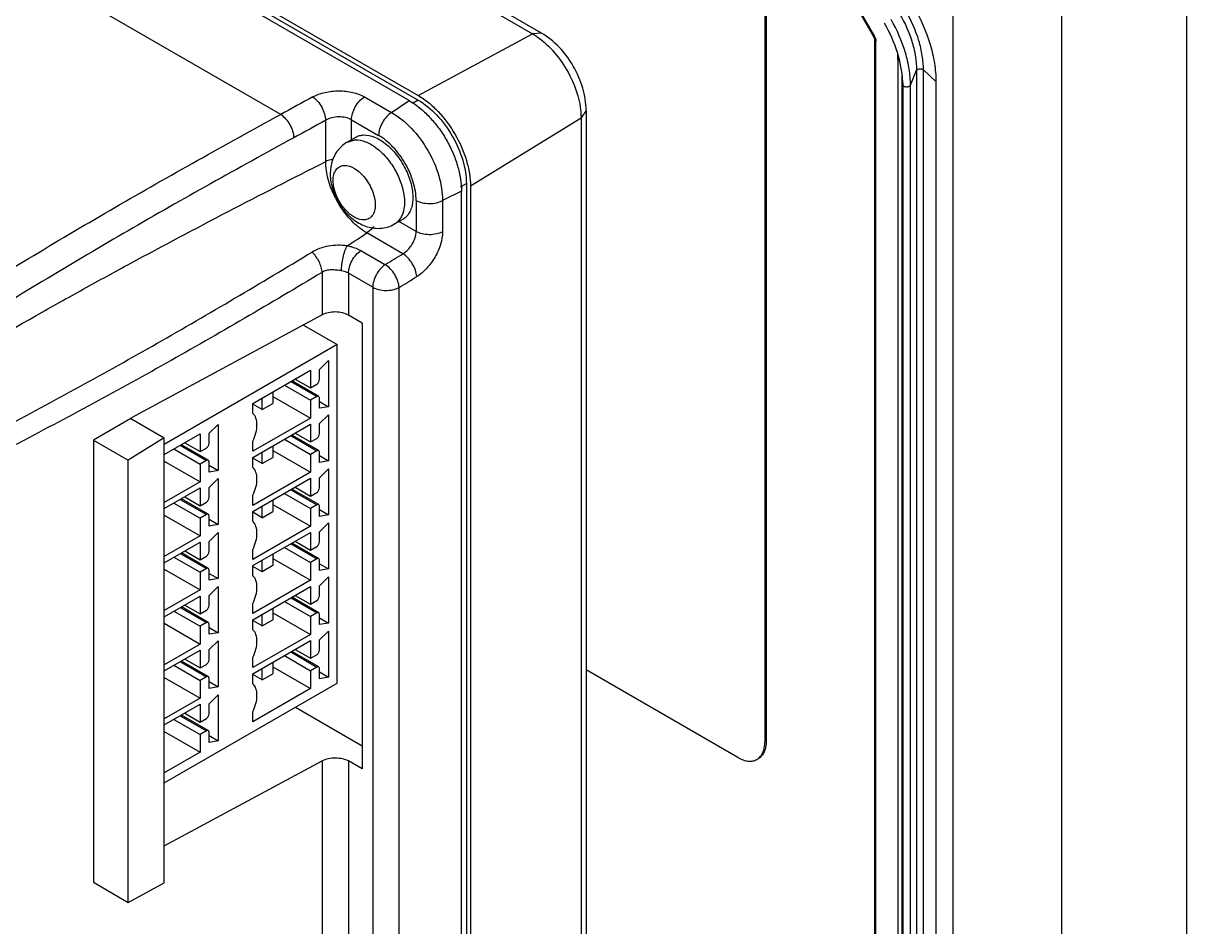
# Model space of a CAD drawing. Header units: millimetres. Extents: x 19 to 149, y 23 to 213.
# Drawn here: x 88 to 149.5, y 98.2 to 145.9 of the extents above; entities that cross this region are included whole.
import ezdxf

# ---------------------------------------------------------------- set-up
doc = ezdxf.new("R2010")
doc.units = ezdxf.units.MM
doc.header["$LTSCALE"] = 15.317897
doc.layers.get('0').update_dxf_attribs({"linetype": 'CONTINUOUS'})

msp = doc.modelspace()

# ---------------------------------------------------------------- linework, layer by layer
at = {"color": 7, "linetype": 'Continuous'}
for p, q in [((48.276, 183.815), (114.888, 145.357)), ((115.366, 145.394), (48.754, 183.852)), ((108.383, 141.821), (41.798, 180.263)), ((42.245, 180.55), (108.855, 142.094)), ((42.245, 180.305), (108.855, 141.849)), ((101.592, 141.094), (40.739, 176.227)), ((149.46, 31.95), (149.46, 158.107)), ((132.923, 145.199), (127.185, 155.139)), ((127.216, 155.157), (132.955, 145.218)), ((127.239, 153.688), (127.239, 107.971)), ((142.866, 27.988), (142.866, 154.067)), ((127.169, 153.647), (127.169, 107.93)), ((137.097, 150.976), (137.097, 24.825)), ((108.855, 142.094), (114.888, 145.357)), ((115.366, 145.394), (114.888, 145.357)), ((132.955, 145.218), (132.923, 145.199)), ((132.979, 97.731), (132.979, 145.021)), ((133.038, 97.649), (133.038, 144.939)), ((134.203, 143.996), (134.203, 96.96)), ((134.865, 142.646), (135.186, 143.428)), ((135.186, 143.428), (135.186, 96.392)), ((135.549, 96.412), (135.549, 143.448)), ((135.549, 143.448), (136.206, 142.839)), ((134.416, 96.671), (134.416, 143.129)), ((134.446, 142.884), (134.454, 142.671)), ((134.451, 142.85), (134.451, 142.843)), ((134.451, 142.843), (134.454, 142.671)), ((134.454, 142.671), (134.454, 95.635)), ((134.865, 95.61), (134.865, 142.646)), ((136.206, 142.839), (136.206, 95.803)), ((106.014, 142.018), (107.446, 141.192)), ((107.446, 141.192), (108.383, 141.821)), ((108.855, 141.849), (108.55, 141.673)), ((103.966, 138.602), (103.966, 140.781)), ((105.332, 139.762), (105.332, 140.808)), ((105.332, 140.808), (106.764, 139.982)), ((111.612, 137.317), (117.456, 140.911)), ((117.727, 141.306), (117.456, 140.911)), ((117.456, 140.911), (117.456, 93.619)), ((117.727, 141.306), (117.727, 93.776)), ((105.109, 139.634), (105.554, 139.89)), ((105.109, 139.634), (105.512, 139.749)), ((111.095, 137.264), (111.4, 137.44)), ((111.4, 137.44), (111.4, 39.296)), ((111.612, 137.317), (111.612, 39.174)), ((108.744, 136.552), (108.744, 134.906)), ((111.14, 137.045), (110.137, 136.541)), ((110.137, 136.541), (110.137, 134.894)), ((111.14, 38.93), (111.14, 137.045)), ((107.609, 135.304), (108.054, 135.56)), ((108.744, 134.906), (107.832, 135.432)), ((108.045, 133.732), (106.144, 134.83)), ((105.831, 133.897), (107.123, 133.151)), ((103.779, 132.747), (103.779, 130.497)), ((105.169, 132.7), (105.169, 130.483)), ((106.452, 131.959), (105.169, 132.7)), ((106.452, 131.959), (106.452, 40.388)), ((107.846, 40.376), (107.846, 131.948)), ((103.779, 130.497), (93.668, 125.035)), ((105.9, 130.061), (105.166, 130.485)), ((102.787, 129.961), (104.577, 128.928)), ((105.9, 130.061), (105.9, 106.506)), ((104.577, 128.928), (95.434, 123.649)), ((104.577, 111.046), (104.577, 128.928)), ((103.636, 127.613), (104.117, 128.083)), ((104.117, 128.083), (104.117, 125.649)), ((100.122, 125.825), (103.162, 127.58)), ((103.162, 127.58), (103.162, 126.641)), ((103.636, 127.078), (103.636, 127.613)), ((101.783, 126.784), (103.162, 125.988)), ((102.116, 126.976), (103.495, 126.18)), ((103.595, 126.19), (102.174, 127.01)), ((102.349, 127.111), (103.162, 126.641)), ((103.162, 126.641), (103.495, 126.833)), ((100.617, 125.498), (100.617, 126.111)), ((101.182, 126.437), (101.182, 125.825)), ((101.182, 126.192), (103.162, 125.049)), ((103.495, 126.18), (103.162, 125.988)), ((103.636, 125.564), (103.636, 126.098)), ((100.122, 125.294), (100.122, 125.825)), ((100.617, 125.498), (100.122, 125.784)), ((100.617, 125.498), (101.182, 125.825)), ((103.162, 125.988), (103.162, 125.049)), ((103.636, 125.927), (104.117, 125.649)), ((104.117, 125.649), (103.636, 125.564)), ((93.668, 125.019), (91.695, 123.877)), ((93.668, 125.019), (93.668, 125.035)), ((93.668, 125.019), (95.434, 123.999)), ((103.162, 125.049), (100.122, 123.294)), ((103.636, 124.755), (104.117, 125.225)), ((104.117, 125.225), (104.117, 122.792)), ((95.434, 123.119), (97.329, 124.212)), ((97.329, 124.212), (97.329, 123.273)), ((97.802, 124.245), (98.283, 124.715)), ((97.802, 123.71), (97.802, 124.245)), ((98.283, 124.715), (98.283, 122.281)), ((100.122, 122.967), (103.162, 124.723)), ((102.349, 124.253), (103.162, 123.784)), ((103.162, 124.723), (103.162, 123.784)), ((103.636, 124.22), (103.636, 124.755)), ((91.695, 123.877), (91.695, 100.516)), ((91.695, 123.877), (93.525, 122.82)), ((95.434, 123.999), (93.525, 122.82)), ((95.434, 100.484), (95.434, 123.999)), ((96.282, 123.608), (97.661, 122.812)), ((97.761, 122.822), (96.341, 123.642)), ((96.516, 123.743), (97.329, 123.273)), ((100.122, 123.294), (100.122, 123.825)), ((101.182, 123.58), (101.182, 122.967)), ((101.783, 123.927), (103.162, 123.13)), ((102.116, 124.118), (103.495, 123.322)), ((103.595, 123.332), (102.174, 124.152)), ((103.162, 123.784), (103.495, 123.976)), ((95.95, 123.416), (97.329, 122.62)), ((97.329, 123.273), (97.661, 123.465)), ((100.122, 122.436), (100.122, 122.967)), ((100.617, 122.641), (100.617, 123.253)), ((100.617, 122.641), (101.182, 122.967)), ((101.182, 123.335), (103.162, 122.191)), ((103.495, 123.322), (103.162, 123.13)), ((103.162, 123.13), (103.162, 122.191)), ((103.636, 122.706), (103.636, 123.241)), ((103.636, 123.069), (104.117, 122.792)), ((93.525, 99.459), (93.525, 122.82)), ((95.434, 122.775), (97.329, 121.681)), ((97.661, 122.812), (97.329, 122.62)), ((97.329, 122.62), (97.329, 121.681)), ((97.802, 122.196), (97.802, 122.73)), ((97.802, 122.559), (98.283, 122.281)), ((100.617, 122.641), (100.122, 122.926)), ((104.117, 122.792), (103.636, 122.706)), ((103.636, 121.898), (104.117, 122.367)), ((104.117, 122.367), (104.117, 119.934)), ((98.283, 122.281), (97.802, 122.196)), ((97.802, 121.387), (98.283, 121.857)), ((98.283, 121.857), (98.283, 119.424)), ((103.162, 122.191), (100.122, 120.436)), ((100.122, 120.109), (103.162, 121.865)), ((103.162, 121.865), (103.162, 120.926)), ((103.636, 121.363), (103.636, 121.898)), ((97.329, 121.681), (95.434, 120.587)), ((95.434, 120.261), (97.329, 121.355)), ((97.329, 121.355), (97.329, 120.416)), ((97.802, 120.852), (97.802, 121.387)), ((102.116, 121.261), (103.495, 120.465)), ((103.595, 120.474), (102.174, 121.294)), ((102.349, 121.395), (103.162, 120.926)), ((103.162, 120.926), (103.495, 121.118)), ((95.95, 120.559), (97.329, 119.762)), ((96.282, 120.75), (97.661, 119.954)), ((97.761, 119.964), (96.341, 120.784)), ((96.516, 120.885), (97.329, 120.416)), ((97.329, 120.416), (97.661, 120.608)), ((100.122, 120.436), (100.122, 120.967)), ((101.182, 120.722), (101.182, 120.109)), ((101.783, 121.069), (103.162, 120.273)), ((95.434, 119.917), (97.329, 118.823)), ((97.661, 119.954), (97.329, 119.762)), ((97.802, 119.338), (97.802, 119.873)), ((100.122, 119.579), (100.122, 120.109)), ((100.617, 119.783), (100.122, 120.069)), ((100.617, 119.783), (100.617, 120.395)), ((100.617, 119.783), (101.182, 120.109)), ((101.182, 120.477), (103.162, 119.334)), ((103.495, 120.465), (103.162, 120.273)), ((103.162, 120.273), (103.162, 119.334)), ((103.636, 119.848), (103.636, 120.383)), ((103.636, 120.211), (104.117, 119.934)), ((104.117, 119.934), (103.636, 119.848)), ((97.329, 119.762), (97.329, 118.823)), ((97.802, 119.701), (98.283, 119.424)), ((98.283, 119.424), (97.802, 119.338)), ((103.162, 119.334), (100.122, 117.578)), ((103.636, 119.04), (104.117, 119.509)), ((104.117, 119.509), (104.117, 117.076)), ((97.329, 118.823), (95.434, 117.73)), ((97.802, 118.53), (98.283, 118.999)), ((98.283, 118.999), (98.283, 116.566)), ((100.122, 117.252), (103.162, 119.007)), ((103.162, 119.007), (103.162, 118.068)), ((103.636, 118.505), (103.636, 119.04)), ((95.434, 117.403), (97.329, 118.497)), ((96.516, 118.027), (97.329, 117.558)), ((97.329, 118.497), (97.329, 117.558)), ((97.802, 117.995), (97.802, 118.53)), ((100.122, 117.578), (100.122, 118.109)), ((101.783, 118.211), (103.162, 117.415)), ((102.116, 118.403), (103.495, 117.607)), ((103.595, 117.617), (102.174, 118.437)), ((102.349, 118.538), (103.162, 118.068)), ((103.162, 118.068), (103.495, 118.26)), ((95.95, 117.701), (97.329, 116.905)), ((96.282, 117.893), (97.661, 117.097)), ((97.761, 117.106), (96.341, 117.926)), ((97.329, 117.558), (97.661, 117.75)), ((100.617, 116.925), (100.617, 117.537)), ((101.182, 117.864), (101.182, 117.252)), ((101.182, 117.619), (103.162, 116.476)), ((103.495, 117.607), (103.162, 117.415)), ((103.162, 117.415), (103.162, 116.476)), ((103.636, 116.99), (103.636, 117.525)), ((95.434, 117.06), (97.329, 115.966)), ((97.661, 117.097), (97.329, 116.905)), ((97.329, 116.905), (97.329, 115.966)), ((97.802, 116.48), (97.802, 117.015)), ((97.802, 116.843), (98.283, 116.566)), ((100.122, 116.721), (100.122, 117.252)), ((100.617, 116.925), (100.122, 117.211)), ((101.182, 117.252), (100.617, 116.925)), ((103.636, 117.354), (104.117, 117.076)), ((104.117, 117.076), (103.636, 116.99)), ((98.283, 116.566), (97.802, 116.48)), ((103.162, 116.476), (100.122, 114.721)), ((103.636, 116.182), (104.117, 116.652)), ((104.117, 116.652), (104.117, 114.218)), ((97.329, 115.966), (95.434, 114.872)), ((95.434, 114.545), (97.329, 115.639)), ((97.329, 115.639), (97.329, 114.7)), ((97.802, 115.672), (98.283, 116.141)), ((97.802, 115.137), (97.802, 115.672)), ((98.283, 116.141), (98.283, 113.708)), ((100.122, 114.394), (103.162, 116.149)), ((103.595, 114.759), (102.174, 115.579)), ((102.349, 115.68), (103.162, 115.21)), ((103.162, 116.149), (103.162, 115.21)), ((103.636, 115.647), (103.636, 116.182)), ((96.282, 115.035), (97.661, 114.239)), ((97.761, 114.249), (96.341, 115.069)), ((96.516, 115.17), (97.329, 114.7)), ((100.122, 114.721), (100.122, 115.251)), ((101.182, 115.006), (101.182, 114.394)), ((101.783, 115.353), (103.162, 114.557)), ((102.116, 115.545), (103.495, 114.749)), ((103.162, 115.21), (103.495, 115.402)), ((95.95, 114.843), (97.329, 114.047)), ((97.329, 114.7), (97.661, 114.892)), ((100.122, 113.863), (100.122, 114.394)), ((100.617, 114.067), (100.122, 114.353)), ((100.617, 114.067), (100.617, 114.68)), ((100.617, 114.067), (101.182, 114.394)), ((101.182, 114.761), (103.162, 113.618)), ((103.495, 114.749), (103.162, 114.557)), ((103.162, 114.557), (103.162, 113.618)), ((103.636, 114.133), (103.636, 114.667)), ((103.636, 114.496), (104.117, 114.218)), ((95.434, 114.202), (97.329, 113.108)), ((97.661, 114.239), (97.329, 114.047)), ((97.329, 114.047), (97.329, 113.108)), ((97.802, 113.622), (97.802, 114.157)), ((97.802, 113.986), (98.283, 113.708)), ((104.117, 114.218), (103.636, 114.133)), ((103.636, 113.324), (104.117, 113.794)), ((104.117, 113.794), (104.117, 111.361)), ((98.283, 113.708), (97.802, 113.622)), ((97.802, 112.814), (98.283, 113.283)), ((98.283, 113.283), (98.283, 110.85)), ((103.162, 113.618), (100.122, 111.863)), ((100.122, 111.536), (103.162, 113.292)), ((103.162, 113.292), (103.162, 112.353)), ((103.636, 112.789), (103.636, 113.324)), ((97.329, 113.108), (95.434, 112.014)), ((95.434, 111.688), (97.329, 112.781)), ((97.329, 112.781), (97.329, 111.842)), ((97.802, 112.279), (97.802, 112.814)), ((101.783, 112.496), (103.162, 111.699)), ((102.116, 112.687), (103.495, 111.891)), ((103.595, 111.901), (102.174, 112.721)), ((102.349, 112.822), (103.162, 112.353)), ((103.162, 112.353), (103.495, 112.545)), ((95.95, 111.985), (97.329, 111.189)), ((96.282, 112.177), (97.661, 111.381)), ((97.761, 111.391), (96.341, 112.211)), ((96.516, 112.312), (97.329, 111.842)), ((97.329, 111.842), (97.661, 112.034)), ((100.122, 111.863), (100.122, 112.393)), ((101.182, 112.149), (101.182, 111.536)), ((101.182, 111.904), (103.162, 110.76)), ((103.495, 111.891), (103.162, 111.699)), ((95.434, 111.344), (97.329, 110.25)), ((97.661, 111.381), (97.329, 111.189)), ((97.802, 110.765), (97.802, 111.299)), ((100.122, 111.005), (100.122, 111.536)), ((100.617, 111.21), (100.122, 111.495)), ((100.617, 111.21), (100.617, 111.822)), ((100.617, 111.21), (101.182, 111.536)), ((103.162, 111.699), (103.162, 110.76)), ((103.636, 111.275), (103.636, 111.81)), ((103.636, 111.638), (104.117, 111.361)), ((104.117, 111.361), (103.636, 111.275)), ((125.748, 107.11), (117.727, 111.741)), ((95.434, 105.768), (104.577, 111.046)), ((97.329, 111.189), (97.329, 110.25)), ((97.802, 111.128), (98.283, 110.85)), ((98.283, 110.85), (97.802, 110.765)), ((103.162, 110.76), (100.122, 109.005)), ((97.329, 110.25), (95.434, 109.156)), ((97.802, 109.956), (98.283, 110.426)), ((98.283, 110.426), (98.283, 107.993)), ((95.434, 108.83), (97.329, 109.924)), ((96.516, 109.454), (97.329, 108.985)), ((97.329, 109.924), (97.329, 108.985)), ((97.802, 109.421), (97.802, 109.956)), ((100.122, 109.005), (100.122, 109.536)), ((102.367, 109.771), (105.9, 107.731)), ((95.95, 109.128), (97.329, 108.331)), ((96.282, 109.319), (97.661, 108.523)), ((97.761, 108.533), (96.341, 109.353)), ((97.329, 108.985), (97.661, 109.176)), ((95.434, 108.486), (97.329, 107.392)), ((97.661, 108.523), (97.329, 108.331)), ((97.329, 108.331), (97.329, 107.392)), ((97.802, 107.907), (97.802, 108.442)), ((97.802, 108.27), (98.283, 107.993)), ((98.283, 107.993), (97.802, 107.907)), ((127.239, 107.971), (127.169, 107.93)), ((97.329, 107.392), (95.434, 106.299)), ((95.434, 102.441), (103.779, 106.942)), ((103.779, 106.942), (103.779, 92.692)), ((105.9, 106.506), (105.169, 106.928)), ((105.169, 106.928), (105.169, 92.679)), ((91.695, 100.516), (93.525, 99.459)), ((93.525, 99.459), (95.434, 100.484))]:
    msp.add_line(p, q, dxfattribs=at)
for centre, radius, start, end in [((340.015, -293.66), 495.84, 118.51815, 118.74074), ((340.743, -294.91), 495.874, 118.52193, 118.74411), ((105.567, 138.715), 1.036, 91.97268, 93.05935), ((109.205, 139.112), 5.313, 206.93605, 211.26522), ((106.772, 137.651), 2.378, 220.25939, 224.51873), ((-165.246, 549.821), 495.853, 303.04052, 303.18326), ((-145.97, 543.828), 482.393, 301.64428, 301.77424), ((-145.238, 542.572), 482.352, 301.64714, 301.7774)]:
    msp.add_arc(centre, radius, start, end, dxfattribs=at)
for points, knots in [([(134.308, 146.382), (134.58, 145.911), (134.907, 145.17), (135.143, 144.158), (135.186, 143.665), (135.186, 143.428)], [0, 0, 0, 0, 0.524929, 0.771543, 1, 1, 1, 1]), ([(135.549, 143.448), (135.549, 143.698), (135.503, 144.218), (135.255, 145.285), (134.91, 146.067), (134.623, 146.564)], [0, 0, 0, 0, 0.228457, 0.475071, 1, 1, 1, 1]), ([(135.03, 146.798), (135.394, 146.167), (135.833, 145.174), (136.148, 143.817), (136.206, 143.157), (136.206, 142.839)], [0, 0, 0, 0, 0.524928, 0.771543, 1, 1, 1, 1]), ([(134.451, 142.85), (134.43, 143.361), (134.216, 144.431), (133.772, 145.421), (133.49, 145.909)], [0, 0, 0, 0, 0.475855, 1, 1, 1, 1]), ([(134.865, 142.646), (134.865, 142.924), (134.814, 143.502), (134.539, 144.688), (134.155, 145.557), (133.836, 146.109)], [0, 0, 0, 0, 0.228457, 0.475071, 1, 1, 1, 1]), ([(114.888, 145.357), (114.91, 145.345), (114.996, 145.294), (115.08, 145.239), (115.143, 145.196)], [0, 0, 0, 0, 0.245303, 1, 1, 1, 1]), ([(115.143, 145.196), (115.477, 144.964), (116.102, 144.376), (116.828, 143.31), (117.318, 142.131), (117.456, 141.303), (117.456, 140.911)], [0, 0, 0, 0, 0.24318, 0.505959, 0.765533, 1, 1, 1, 1]), ([(117.726, 141.306), (117.726, 141.702), (117.589, 142.52), (117.088, 143.663), (116.349, 144.668), (115.709, 145.196), (115.366, 145.394)], [0, 0, 0, 0, 0.242405, 0.500012, 0.757613, 1, 1, 1, 1]), ([(132.979, 145.021), (132.979, 145.048), (132.966, 145.111), (132.941, 145.169), (132.923, 145.199)], [0, 0, 0, 0, 0.4362, 1, 1, 1, 1]), ([(132.955, 145.218), (132.964, 145.202), (132.996, 145.142), (133.019, 145.076), (133.029, 145.026)], [0, 0, 0, 0, 0.25762, 1, 1, 1, 1]), ([(132.986, 144.991), (132.988, 144.986), (133.001, 144.965), (133.021, 144.949), (133.038, 144.939)], [0, 0, 0, 0, 0.225566, 1, 1, 1, 1]), ([(133.029, 145.026), (133.03, 145.018), (133.035, 144.99), (133.038, 144.961), (133.038, 144.939)], [0, 0, 0, 0, 0.260316, 1, 1, 1, 1]), ([(134.203, 143.996), (134.203, 144.019), (134.202, 144.114), (134.196, 144.209), (134.189, 144.281)], [0, 0, 0, 0, 0.244431, 1, 1, 1, 1]), ([(134.203, 143.996), (134.21, 143.992), (134.236, 143.976), (134.261, 143.958), (134.279, 143.944)], [0, 0, 0, 0, 0.257764, 1, 1, 1, 1]), ([(135.188, 143.428), (135.19, 143.432), (135.203, 143.448), (135.22, 143.461), (135.234, 143.469)], [0, 0, 0, 0, 0.228534, 1, 1, 1, 1]), ([(135.234, 143.469), (135.283, 143.497), (135.374, 143.511), (135.482, 143.491), (135.531, 143.465), (135.549, 143.448)], [0, 0, 0, 0, 0.513773, 0.77723, 1, 1, 1, 1]), ([(134.454, 142.671), (134.455, 142.645), (134.496, 142.589), (134.555, 142.568), (134.59, 142.561)], [0, 0, 0, 0, 0.421945, 1, 1, 1, 1]), ([(134.81, 142.589), (134.817, 142.592), (134.839, 142.607), (134.858, 142.628), (134.865, 142.646)], [0, 0, 0, 0, 0.281656, 1, 1, 1, 1]), ([(103.282, 142.017), (103.484, 142.127), (103.94, 142.288), (104.663, 142.367), (105.378, 142.291), (105.823, 142.129), (106.014, 142.018)], [0, 0, 0, 0, 0.24311, 0.505933, 0.76554, 1, 1, 1, 1]), ([(103.282, 142.017), (103.377, 141.955), (103.556, 141.787), (103.766, 141.481), (103.914, 141.138), (103.962, 140.896), (103.966, 140.781)], [0, 0, 0, 0, 0.234352, 0.498, 0.762726, 1, 1, 1, 1]), ([(105.332, 140.808), (105.332, 140.922), (105.373, 141.16), (105.519, 141.497), (105.733, 141.797), (105.917, 141.958), (106.014, 142.018)], [0, 0, 0, 0, 0.236203, 0.497843, 0.76065, 1, 1, 1, 1]), ([(108.855, 142.094), (109.043, 141.985), (109.416, 141.723), (110.114, 141.07), (110.852, 140.062), (111.355, 138.92), (111.572, 137.989), (111.612, 137.535), (111.612, 137.317)], [0, 0, 0, 0, 0.114226, 0.237558, 0.499999, 0.76244, 0.885773, 1, 1, 1, 1]), ([(134.59, 142.561), (134.609, 142.557), (134.683, 142.548), (134.762, 142.561), (134.81, 142.589)], [0, 0, 0, 0, 0.260176, 1, 1, 1, 1]), ([(108.383, 141.821), (108.571, 141.712), (108.944, 141.451), (109.457, 140.971), (109.93, 140.403), (110.345, 139.77), (110.686, 139.094), (110.941, 138.401), (111.1, 137.717), (111.14, 137.263), (111.14, 137.045)], [0, 0, 0, 0, 0.114175, 0.237326, 0.366978, 0.499995, 0.633014, 0.762668, 0.885821, 1, 1, 1, 1]), ([(108.855, 141.849), (109.216, 141.64), (109.9, 141.065), (110.698, 139.974), (111.244, 138.737), (111.4, 137.857), (111.4, 137.44)], [0, 0, 0, 0, 0.23724, 0.499999, 0.762759, 1, 1, 1, 1]), ([(84.279, 131.042), (85.696, 131.914), (88.526, 133.652), (92.826, 136.191), (97.183, 138.666), (100.117, 140.287), (101.592, 141.094)], [0, 0, 0, 0, 0.249268, 0.497683, 0.7481, 1, 1, 1, 1]), ([(101.592, 141.094), (101.687, 141.032), (101.866, 140.865), (102.078, 140.559), (102.227, 140.217), (102.275, 139.975), (102.279, 139.86)], [0, 0, 0, 0, 0.234695, 0.498306, 0.76283, 1, 1, 1, 1]), ([(105.332, 140.808), (105.236, 140.863), (105.013, 140.943), (104.655, 140.975), (104.293, 140.927), (104.066, 140.839), (103.966, 140.781)], [0, 0, 0, 0, 0.233365, 0.491976, 0.754931, 1, 1, 1, 1]), ([(107.446, 141.192), (107.349, 141.131), (107.165, 140.97), (106.951, 140.67), (106.805, 140.333), (106.764, 140.095), (106.764, 139.982)], [0, 0, 0, 0, 0.23935, 0.502158, 0.763797, 1, 1, 1, 1]), ([(107.446, 141.192), (107.831, 140.974), (108.559, 140.371), (109.406, 139.221), (109.981, 137.914), (110.141, 136.982), (110.137, 136.541)], [0, 0, 0, 0, 0.237596, 0.500098, 0.762544, 1, 1, 1, 1]), ([(102.278, 139.86), (100.806, 139.055), (97.879, 137.437), (93.534, 134.968), (89.246, 132.436), (86.423, 130.702), (85.009, 129.831)], [0, 0, 0, 0, 0.252011, 0.502357, 0.750577, 1, 1, 1, 1]), ([(105.109, 139.634), (104.997, 139.569), (104.787, 139.414), (104.534, 139.117), (104.35, 138.774), (104.201, 138.277), (104.191, 137.611), (104.41, 136.836), (104.813, 136.13), (105.367, 135.545), (105.943, 135.212), (106.445, 135.082), (106.703, 135.068), (106.832, 135.075)], [0, 0, 0, 0, 0.061894, 0.123398, 0.184894, 0.246196, 0.369562, 0.49682, 0.62654, 0.753955, 0.877407, 0.938546, 1, 1, 1, 1]), ([(105.531, 139.75), (105.711, 139.756), (106.108, 139.669), (106.662, 139.338), (107.185, 138.835), (107.629, 138.203), (107.954, 137.503), (108.13, 136.798), (108.14, 136.152), (108.017, 135.765), (107.922, 135.612)], [0, 0, 0, 0, 0.099755, 0.218786, 0.354623, 0.499929, 0.645249, 0.781121, 0.900214, 1, 1, 1, 1]), ([(105.554, 139.89), (105.614, 139.925), (105.745, 139.98), (105.885, 140.002), (105.956, 140.006)], [0, 0, 0, 0, 0.490481, 1, 1, 1, 1]), ([(105.956, 140.006), (106.158, 140.017), (106.483, 139.94), (106.88, 139.731), (107.308, 139.419), (107.792, 138.897), (108.241, 138.154), (108.523, 137.361), (108.596, 136.704), (108.53, 136.24), (108.427, 135.952), (108.27, 135.718), (108.129, 135.604), (108.054, 135.56)], [0, 0, 0, 0, 0.103407, 0.163747, 0.229479, 0.373216, 0.524462, 0.670663, 0.800621, 0.85754, 0.908922, 0.955749, 1, 1, 1, 1]), ([(108.744, 136.552), (108.744, 136.877), (108.622, 137.561), (108.197, 138.523), (107.577, 139.372), (107.045, 139.819), (106.764, 139.981)], [0, 0, 0, 0, 0.237178, 0.500027, 0.762872, 1, 1, 1, 1]), ([(82.926, 127.163), (84.839, 128.268), (87.573, 129.854), (91.163, 131.867), (94.527, 133.708), (98.792, 135.962), (102.234, 137.726), (103.966, 138.602)], [0, 0, 0, 0, 0.276779, 0.395751, 0.515562, 0.757011, 1, 1, 1, 1]), ([(104.349, 138.722), (104.314, 138.716), (104.183, 138.69), (104.054, 138.646), (103.966, 138.602)], [0, 0, 0, 0, 0.263241, 1, 1, 1, 1]), ([(104.468, 136.705), (104.312, 137.013), (104.069, 137.63), (103.966, 138.289), (103.966, 138.602)], [0, 0, 0, 0, 0.525125, 1, 1, 1, 1]), ([(104.36, 137.599), (104.36, 137.705), (104.38, 137.905), (104.494, 138.167), (104.69, 138.345), (104.856, 138.387), (104.939, 138.392)], [0, 0, 0, 0, 0.293716, 0.546039, 0.772001, 1, 1, 1, 1]), ([(104.939, 138.392), (105.131, 138.402), (105.443, 138.285), (105.791, 138.018), (106.142, 137.637), (106.407, 137.172), (106.556, 136.678), (106.585, 136.432), (106.585, 136.314)], [0, 0, 0, 0, 0.201479, 0.325497, 0.460769, 0.74223, 0.876935, 1, 1, 1, 1]), ([(104.958, 136.114), (104.775, 136.33), (104.555, 136.696), (104.392, 137.215), (104.36, 137.475), (104.36, 137.599)], [0, 0, 0, 0, 0.520623, 0.7714, 1, 1, 1, 1]), ([(108.744, 136.552), (108.842, 136.495), (109.071, 136.412), (109.437, 136.37), (109.805, 136.406), (110.036, 136.486), (110.137, 136.541)], [0, 0, 0, 0, 0.236376, 0.498214, 0.761019, 1, 1, 1, 1]), ([(106.144, 134.829), (105.85, 134.999), (105.292, 135.46), (104.858, 136.034), (104.663, 136.354)], [0, 0, 0, 0, 0.474557, 1, 1, 1, 1]), ([(106.006, 135.521), (105.849, 135.513), (105.595, 135.589), (105.297, 135.779), (105.149, 135.911), (105.077, 135.984)], [0, 0, 0, 0, 0.443326, 0.70912, 1, 1, 1, 1]), ([(106.585, 136.314), (106.585, 136.208), (106.564, 136.009), (106.45, 135.746), (106.254, 135.568), (106.088, 135.526), (106.006, 135.521)], [0, 0, 0, 0, 0.293715, 0.546036, 0.772004, 1, 1, 1, 1]), ([(106.832, 135.075), (106.968, 135.082), (107.238, 135.128), (107.491, 135.236), (107.609, 135.304)], [0, 0, 0, 0, 0.499362, 1, 1, 1, 1]), ([(107.922, 135.612), (107.882, 135.548), (107.79, 135.431), (107.672, 135.34), (107.609, 135.304)], [0, 0, 0, 0, 0.510271, 1, 1, 1, 1]), ([(106.489, 135.164), (106.463, 135.13), (106.363, 135.005), (106.242, 134.894), (106.144, 134.83)], [0, 0, 0, 0, 0.264053, 1, 1, 1, 1]), ([(108.045, 133.732), (108.145, 133.79), (108.332, 133.944), (108.552, 134.235), (108.702, 134.562), (108.744, 134.795), (108.744, 134.906)], [0, 0, 0, 0, 0.244391, 0.507323, 0.766289, 1, 1, 1, 1]), ([(110.137, 134.894), (110.036, 134.839), (109.805, 134.759), (109.437, 134.723), (109.071, 134.765), (108.842, 134.849), (108.744, 134.906)], [0, 0, 0, 0, 0.238981, 0.501786, 0.763624, 1, 1, 1, 1]), ([(110.137, 134.894), (110.137, 134.673), (110.055, 134.206), (109.766, 133.548), (109.339, 132.96), (108.973, 132.645), (108.779, 132.524)], [0, 0, 0, 0, 0.234582, 0.494415, 0.757264, 1, 1, 1, 1]), ([(105.109, 134.155), (104.941, 134.174), (104.605, 134.189), (104.112, 134.143), (103.652, 134.026), (103.372, 133.896), (103.245, 133.819)], [0, 0, 0, 0, 0.263464, 0.522482, 0.768564, 1, 1, 1, 1]), ([(104.808, 132.824), (104.804, 132.938), (104.818, 133.178), (104.878, 133.532), (104.972, 133.865), (105.058, 134.069), (105.109, 134.155)], [0, 0, 0, 0, 0.248403, 0.520835, 0.782347, 1, 1, 1, 1]), ([(105.109, 134.155), (105.176, 134.142), (105.425, 134.085), (105.668, 133.991), (105.831, 133.897)], [0, 0, 0, 0, 0.264623, 1, 1, 1, 1]), ([(86.819, 124.469), (88.207, 125.211), (90.97, 126.695), (95.083, 128.997), (99.171, 131.372), (101.886, 132.997), (103.245, 133.819)], [0, 0, 0, 0, 0.249791, 0.497738, 0.747976, 1, 1, 1, 1]), ([(103.779, 132.747), (103.775, 132.84), (103.737, 133.035), (103.624, 133.319), (103.46, 133.588), (103.321, 133.748), (103.246, 133.819)], [0, 0, 0, 0, 0.228421, 0.48316, 0.746834, 1, 1, 1, 1]), ([(105.169, 132.7), (105.169, 132.811), (105.209, 133.045), (105.35, 133.376), (105.558, 133.674), (105.736, 133.835), (105.831, 133.897)], [0, 0, 0, 0, 0.235414, 0.496143, 0.758954, 1, 1, 1, 1]), ([(108.779, 132.524), (108.772, 132.637), (108.716, 132.876), (108.554, 133.211), (108.33, 133.51), (108.144, 133.671), (108.045, 133.732)], [0, 0, 0, 0, 0.234147, 0.497612, 0.762365, 1, 1, 1, 1]), ([(104.808, 132.824), (104.719, 132.843), (104.583, 132.862), (104.401, 132.876), (104.265, 132.88), (104.132, 132.873), (103.966, 132.84), (103.849, 132.79), (103.779, 132.747)], [0, 0, 0, 0, 0.258209, 0.389339, 0.518496, 0.644386, 0.766968, 1, 1, 1, 1]), ([(105.169, 132.7), (105.143, 132.715), (105.029, 132.773), (104.904, 132.808), (104.808, 132.824)], [0, 0, 0, 0, 0.235508, 1, 1, 1, 1]), ([(107.114, 133.156), (107.019, 133.094), (106.841, 132.933), (106.633, 132.636), (106.492, 132.304), (106.452, 132.07), (106.452, 131.959)], [0, 0, 0, 0, 0.241047, 0.50386, 0.764587, 1, 1, 1, 1]), ([(107.846, 131.948), (107.839, 132.061), (107.784, 132.3), (107.623, 132.635), (107.4, 132.935), (107.213, 133.096), (107.114, 133.156)], [0, 0, 0, 0, 0.234384, 0.497793, 0.762396, 1, 1, 1, 1]), ([(103.779, 132.747), (102.412, 131.929), (99.678, 130.309), (95.561, 127.944), (91.415, 125.657), (88.628, 124.188), (87.228, 123.454)], [0, 0, 0, 0, 0.251823, 0.502101, 0.750257, 1, 1, 1, 1]), ([(106.452, 131.959), (106.551, 131.902), (106.779, 131.819), (107.145, 131.777), (107.513, 131.813), (107.745, 131.893), (107.846, 131.948)], [0, 0, 0, 0, 0.236377, 0.498212, 0.761017, 1, 1, 1, 1]), ([(105.166, 130.485), (105.068, 130.542), (104.84, 130.624), (104.476, 130.666), (104.11, 130.63), (103.88, 130.551), (103.779, 130.497)], [0, 0, 0, 0, 0.23653, 0.498185, 0.760823, 1, 1, 1, 1]), ([(103.495, 126.833), (103.537, 126.858), (103.603, 126.934), (103.636, 127.03), (103.636, 127.078)], [0, 0, 0, 0, 0.499996, 1, 1, 1, 1]), ([(103.595, 126.19), (103.581, 126.198), (103.544, 126.203), (103.511, 126.19), (103.495, 126.18)], [0, 0, 0, 0, 0.449963, 1, 1, 1, 1]), ([(103.636, 126.098), (103.636, 126.118), (103.631, 126.153), (103.608, 126.182), (103.595, 126.19)], [0, 0, 0, 0, 0.55004, 1, 1, 1, 1]), ([(100.122, 123.825), (100.188, 123.965), (100.291, 124.245), (100.351, 124.66), (100.308, 125.024), (100.194, 125.225), (100.122, 125.294)], [0, 0, 0, 0, 0.300819, 0.57332, 0.805661, 1, 1, 1, 1]), ([(103.495, 123.976), (103.537, 124), (103.603, 124.076), (103.636, 124.172), (103.636, 124.22)], [0, 0, 0, 0, 0.499996, 1, 1, 1, 1]), ([(97.661, 123.465), (97.703, 123.49), (97.769, 123.566), (97.802, 123.662), (97.802, 123.71)], [0, 0, 0, 0, 0.499996, 1, 1, 1, 1]), ([(103.595, 123.332), (103.581, 123.34), (103.544, 123.345), (103.511, 123.332), (103.495, 123.322)], [0, 0, 0, 0, 0.449963, 1, 1, 1, 1]), ([(103.636, 123.241), (103.636, 123.26), (103.631, 123.295), (103.608, 123.324), (103.595, 123.332)], [0, 0, 0, 0, 0.55004, 1, 1, 1, 1]), ([(97.761, 122.822), (97.748, 122.83), (97.711, 122.835), (97.678, 122.822), (97.661, 122.812)], [0, 0, 0, 0, 0.449963, 1, 1, 1, 1]), ([(97.802, 122.73), (97.802, 122.75), (97.798, 122.785), (97.775, 122.814), (97.761, 122.822)], [0, 0, 0, 0, 0.55004, 1, 1, 1, 1]), ([(100.122, 120.967), (100.188, 121.107), (100.291, 121.387), (100.351, 121.803), (100.308, 122.167), (100.194, 122.367), (100.122, 122.436)], [0, 0, 0, 0, 0.300819, 0.57332, 0.805661, 1, 1, 1, 1]), ([(103.495, 121.118), (103.537, 121.142), (103.603, 121.219), (103.636, 121.314), (103.636, 121.363)], [0, 0, 0, 0, 0.499996, 1, 1, 1, 1]), ([(97.661, 120.608), (97.703, 120.632), (97.769, 120.708), (97.802, 120.804), (97.802, 120.852)], [0, 0, 0, 0, 0.499996, 1, 1, 1, 1]), ([(97.761, 119.964), (97.748, 119.972), (97.711, 119.977), (97.678, 119.964), (97.661, 119.954)], [0, 0, 0, 0, 0.449963, 1, 1, 1, 1]), ([(97.802, 119.873), (97.802, 119.892), (97.798, 119.927), (97.775, 119.956), (97.761, 119.964)], [0, 0, 0, 0, 0.55004, 1, 1, 1, 1]), ([(103.595, 120.475), (103.581, 120.482), (103.544, 120.488), (103.511, 120.474), (103.495, 120.465)], [0, 0, 0, 0, 0.449963, 1, 1, 1, 1]), ([(103.636, 120.383), (103.636, 120.402), (103.631, 120.437), (103.608, 120.467), (103.595, 120.475)], [0, 0, 0, 0, 0.55004, 1, 1, 1, 1]), ([(100.122, 118.109), (100.188, 118.249), (100.291, 118.53), (100.351, 118.945), (100.308, 119.309), (100.194, 119.509), (100.122, 119.579)], [0, 0, 0, 0, 0.300819, 0.57332, 0.805661, 1, 1, 1, 1]), ([(103.495, 118.26), (103.537, 118.284), (103.603, 118.361), (103.636, 118.457), (103.636, 118.505)], [0, 0, 0, 0, 0.499996, 1, 1, 1, 1]), ([(97.661, 117.75), (97.703, 117.774), (97.769, 117.851), (97.802, 117.946), (97.802, 117.995)], [0, 0, 0, 0, 0.499996, 1, 1, 1, 1]), ([(103.595, 117.617), (103.581, 117.625), (103.544, 117.63), (103.511, 117.616), (103.495, 117.607)], [0, 0, 0, 0, 0.449963, 1, 1, 1, 1]), ([(103.636, 117.525), (103.636, 117.544), (103.631, 117.58), (103.608, 117.609), (103.595, 117.617)], [0, 0, 0, 0, 0.55004, 1, 1, 1, 1]), ([(97.761, 117.106), (97.748, 117.114), (97.711, 117.12), (97.678, 117.106), (97.661, 117.097)], [0, 0, 0, 0, 0.449963, 1, 1, 1, 1]), ([(97.802, 117.015), (97.802, 117.034), (97.798, 117.069), (97.775, 117.099), (97.761, 117.106)], [0, 0, 0, 0, 0.55004, 1, 1, 1, 1]), ([(100.122, 115.251), (100.188, 115.392), (100.291, 115.672), (100.351, 116.087), (100.308, 116.451), (100.194, 116.651), (100.122, 116.721)], [0, 0, 0, 0, 0.300819, 0.57332, 0.805661, 1, 1, 1, 1]), ([(103.495, 115.402), (103.537, 115.427), (103.603, 115.503), (103.636, 115.599), (103.636, 115.647)], [0, 0, 0, 0, 0.499996, 1, 1, 1, 1]), ([(97.661, 114.892), (97.703, 114.916), (97.769, 114.993), (97.802, 115.088), (97.802, 115.137)], [0, 0, 0, 0, 0.499996, 1, 1, 1, 1]), ([(103.595, 114.759), (103.581, 114.767), (103.544, 114.772), (103.511, 114.759), (103.495, 114.749)], [0, 0, 0, 0, 0.449963, 1, 1, 1, 1]), ([(103.636, 114.667), (103.636, 114.686), (103.631, 114.722), (103.608, 114.751), (103.595, 114.759)], [0, 0, 0, 0, 0.55004, 1, 1, 1, 1]), ([(97.761, 114.249), (97.748, 114.257), (97.711, 114.262), (97.678, 114.248), (97.661, 114.239)], [0, 0, 0, 0, 0.449963, 1, 1, 1, 1]), ([(97.802, 114.157), (97.802, 114.176), (97.798, 114.212), (97.775, 114.241), (97.761, 114.249)], [0, 0, 0, 0, 0.55004, 1, 1, 1, 1]), ([(100.122, 112.393), (100.188, 112.534), (100.291, 112.814), (100.351, 113.229), (100.308, 113.593), (100.194, 113.794), (100.122, 113.863)], [0, 0, 0, 0, 0.300819, 0.57332, 0.805661, 1, 1, 1, 1]), ([(103.495, 112.545), (103.537, 112.569), (103.603, 112.645), (103.636, 112.741), (103.636, 112.789)], [0, 0, 0, 0, 0.499996, 1, 1, 1, 1]), ([(97.661, 112.034), (97.703, 112.058), (97.769, 112.135), (97.802, 112.231), (97.802, 112.279)], [0, 0, 0, 0, 0.499996, 1, 1, 1, 1]), ([(103.595, 111.901), (103.581, 111.909), (103.544, 111.914), (103.511, 111.901), (103.495, 111.891)], [0, 0, 0, 0, 0.449963, 1, 1, 1, 1]), ([(103.636, 111.81), (103.636, 111.829), (103.631, 111.864), (103.608, 111.893), (103.595, 111.901)], [0, 0, 0, 0, 0.55004, 1, 1, 1, 1]), ([(97.761, 111.391), (97.748, 111.399), (97.711, 111.404), (97.678, 111.391), (97.661, 111.381)], [0, 0, 0, 0, 0.449963, 1, 1, 1, 1]), ([(97.802, 111.299), (97.802, 111.318), (97.798, 111.354), (97.775, 111.383), (97.761, 111.391)], [0, 0, 0, 0, 0.55004, 1, 1, 1, 1]), ([(100.122, 109.536), (100.188, 109.676), (100.291, 109.956), (100.351, 110.372), (100.308, 110.736), (100.194, 110.936), (100.122, 111.005)], [0, 0, 0, 0, 0.300819, 0.57332, 0.805661, 1, 1, 1, 1]), ([(97.661, 109.176), (97.703, 109.201), (97.769, 109.277), (97.802, 109.373), (97.802, 109.421)], [0, 0, 0, 0, 0.499996, 1, 1, 1, 1]), ([(97.761, 108.533), (97.748, 108.541), (97.711, 108.546), (97.678, 108.533), (97.661, 108.523)], [0, 0, 0, 0, 0.449963, 1, 1, 1, 1]), ([(97.802, 108.442), (97.802, 108.461), (97.798, 108.496), (97.775, 108.525), (97.761, 108.533)], [0, 0, 0, 0, 0.55004, 1, 1, 1, 1]), ([(126.752, 107.011), (126.819, 107.049), (126.943, 107.153), (127.075, 107.369), (127.153, 107.635), (127.169, 107.829), (127.169, 107.93)], [0, 0, 0, 0, 0.217745, 0.450883, 0.71046, 1, 1, 1, 1]), ([(127.239, 107.971), (127.239, 107.869), (127.224, 107.676), (127.145, 107.41), (127.013, 107.194), (126.889, 107.09), (126.823, 107.052)], [0, 0, 0, 0, 0.28954, 0.549117, 0.782255, 1, 1, 1, 1]), ([(103.779, 106.942), (103.88, 106.997), (104.111, 107.075), (104.478, 107.111), (104.843, 107.068), (105.071, 106.985), (105.169, 106.928)], [0, 0, 0, 0, 0.23928, 0.502064, 0.763729, 1, 1, 1, 1]), ([(125.748, 107.11), (125.836, 107.059), (126.012, 106.976), (126.281, 106.911), (126.534, 106.917), (126.686, 106.973), (126.752, 107.011)], [0, 0, 0, 0, 0.289539, 0.549116, 0.782254, 1, 1, 1, 1])]:
    msp.add_open_spline(points, degree=3, knots=knots, dxfattribs=at)
msp.add_open_spline([(132.979, 145.021), (132.979, 145.01), (132.981, 145), (132.986, 144.991)], degree=3, dxfattribs=at)

doc.saveas('drawing.dxf')
